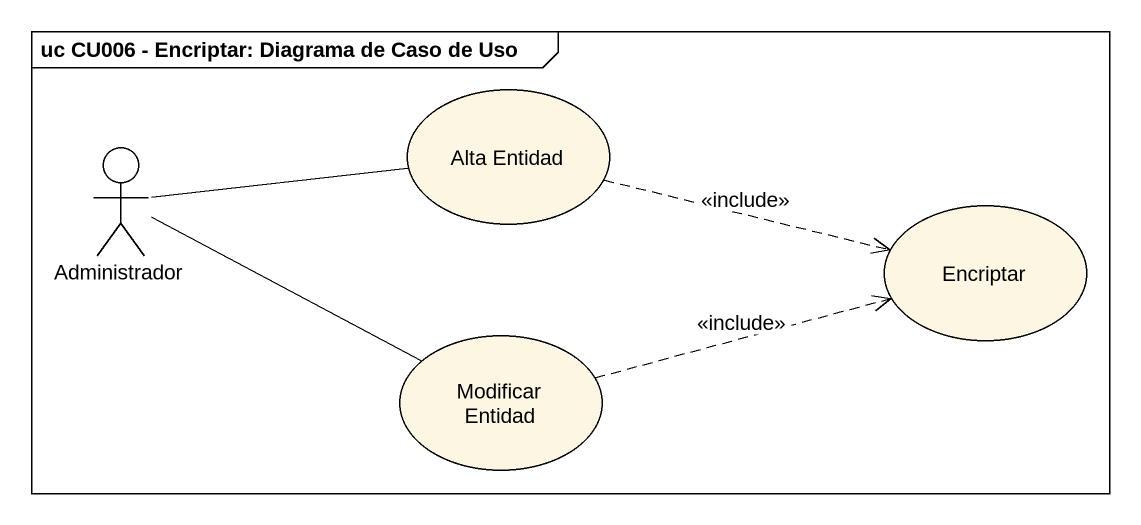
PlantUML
@startuml
mainframe uc CU006 - Encriptar: Diagrama de Caso de Uso
usecase "Alta Entidad" as Alta_Entidad
actor Administrador
usecase Encriptar
usecase "Modificar Entidad" as Modificar_Entidad
Alta_Entidad .right.> Encriptar : <<include>>
Administrador -right- Alta_Entidad
Administrador -right- Modificar_Entidad
Modificar_Entidad .right.> Encriptar : <<include>>
@enduml
